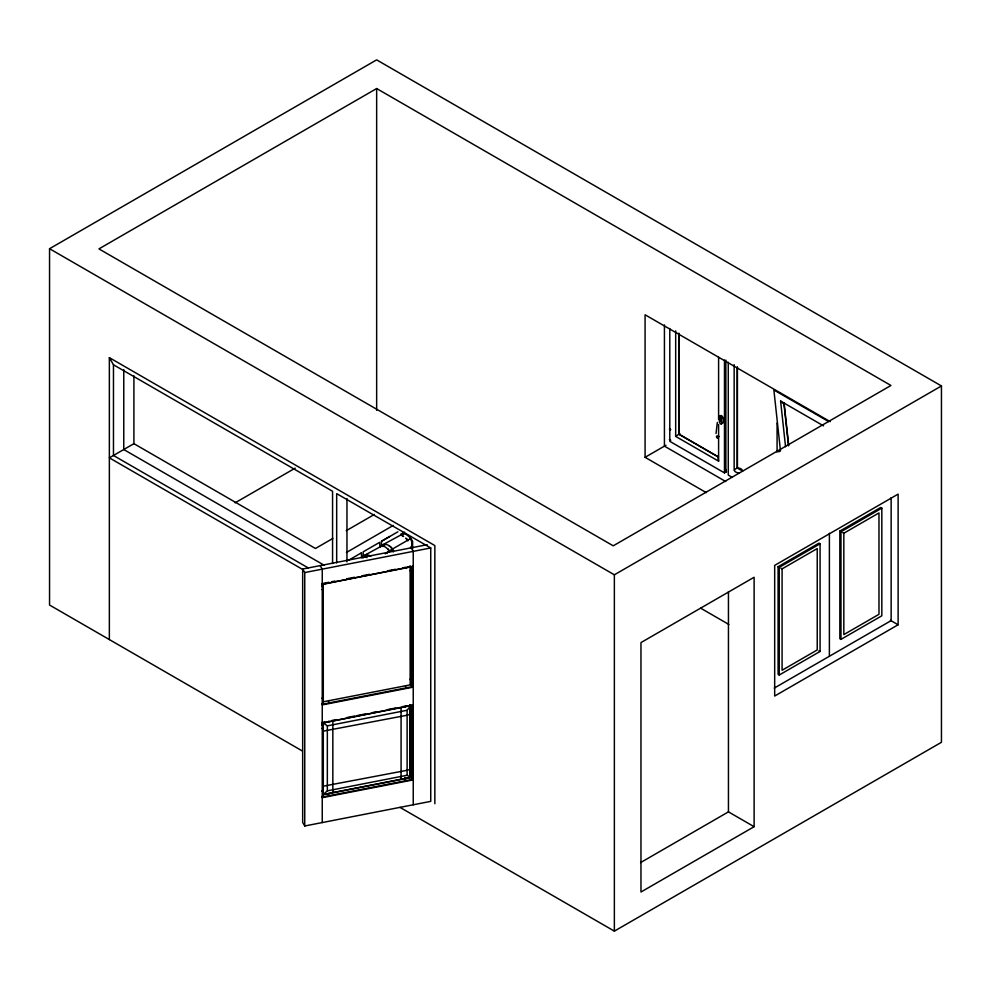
<?xml version="1.0" encoding="UTF-8"?>
<svg xmlns="http://www.w3.org/2000/svg" width="991" height="991" viewBox="0 0 991 991"><rect width="100%" height="100%" fill="white"/><g stroke="black" fill="none" stroke-linecap="round" stroke-linejoin="round"><path stroke-width="1.49" d="M716.964 437.44L717.001 436.238M716.518 436.758C717.868 440.128 719.355 434.256 718.004 436.746M332.84 792.614L332.84 720.965M412.9 704.651L412.9 779.322L321.902 797.098L323.289 794.621L323.289 722.972L412.38 705.01M323.289 588.778L323.227 588.803A1.239 0.718 0 0 0 322.694 589.1A1.412 0.818 0 0 1 321.964 589.608L321.964 589.608M323.289 697.33L323.227 697.416A1.239 0.718 0 0 0 322.694 697.701A1.412 0.818 0 0 1 321.964 698.221L321.902 698.296M323.289 727.505L323.227 727.58A1.239 0.718 0 0 0 322.694 727.877A1.412 0.818 0 0 1 321.964 728.385L321.902 728.472M323.289 790.149L323.227 790.186A1.239 0.718 0 0 0 322.694 790.471A1.412 0.818 0 0 1 321.964 790.979L321.902 791.066M410.113 570.482L410.918 571.671A1.239 0.718 0 0 1 411.649 571.708A1.412 0.818 0 0 0 412.764 571.869L412.9 571.906M410.175 679.008L410.918 680.284A1.239 0.718 0 0 1 411.649 680.322A1.412 0.818 0 0 0 412.764 680.47L412.9 680.52M410.113 709.259L410.918 710.448A1.239 0.718 0 0 1 411.649 710.485A1.412 0.818 0 0 0 412.764 710.646L412.9 710.683M410.175 771.778L410.918 773.042A1.239 0.718 0 0 1 411.649 773.091A1.412 0.818 0 0 0 412.764 773.24L412.9 773.29M411.996 544.728L412.058 543.948M719.243 419.391C720.618 407.623 723.752 431.444 719.243 421.77M719.664 419.639C720.94 416.728 722.179 423.603 719.912 420.618M719.243 417.025C722.34 411.178 725.486 423.615 721.535 423.69M328.578 583.154L328.876 582.274L321.902 583.662L321.902 586.672M328.541 721.956L328.901 721.064M405.579 568.103L405.864 567.261L402.879 567.831M405.579 706.88L405.864 706.038L402.879 706.608M721.349 420.605L720.866 421.423L720.085 420.915M718.562 436.226L717.41 437.849L716.604 436.808M327.34 790.855L407.115 775.272L407.115 710.274L410.708 705.753L410.708 777.402L323.215 794.497L323.215 722.848L327.34 725.858L327.34 790.855L323.215 794.497M718.624 436.436L717.769 437.626L716.58 436.981M717.311 422.426L716.047 433.513M717.534 437.465L718.624 436.672M717.98 457.346L718.599 461.187L675.676 436.399L675.676 330.87M778.827 451.326L779.483 451.314L778.307 451.462M717.93 437.403L718.227 435.891M717.162 437.415L718.215 437.254L718.425 436.04M778.616 451.339L779.459 451.252L778.852 451.487M778.418 451.351L779.372 451.178M397.874 531.808L381.473 541.272L381.461 545.892M716.914 437.316L717.571 436.61M823.521 425.857L780.598 401.07L782.667 403.151L784.079 402.866L788.712 445.554M675.676 436.399L679.9 433.525M739.36 473.178C728.001 471.171 739.707 464.345 742.705 470.898M362.743 557.574L363.202 557.227A7.556 4.36 60 0 1 364.316 556.905M410.485 547.416L410.943 547.069A7.556 4.36 60 0 0 411.327 540.442L410.472 538.67A7.556 4.36 60 0 0 408.081 535.697L406.694 534.682A7.556 4.36 60 0 0 403.436 534.087L402.916 534.298A7.556 4.36 60 0 0 401.751 535.648M407.115 775.272L410.708 777.402M381.498 541.272L389.686 536.527M392.225 549.621L385.177 553.709L392.201 549.671L385.895 553.312M302.255 750.93L49.55 605.043L49.55 248.716L376.642 59.869L941.45 385.957L941.45 742.284L614.358 931.131L400.03 807.392M376.654 88.546L98.939 248.89L613.243 545.818L890.959 385.474L376.654 88.546L376.654 410.286M332.852 538.435L315.448 548.481L133.909 443.671L109.357 457.842L303.159 569.738M235.127 502.821L295.207 468.136M346.243 530.693L374.375 514.453M346.454 552.47L393.328 525.403M348.646 560.212L361.319 552.904M364.23 555.493L382.39 545.645M382.538 544.914L400.686 535.078M400.847 534.335L404.625 532.155M393.687 548.333L410.163 538.819M830.223 421.671L645.079 314.779L645.079 457.309L665.977 445.244M721.77 418.475L722.798 417.88M721.77 423.231L722.798 422.637M669.78 328.492L669.78 441.317L724.483 472.893L726.552 471.704M49.55 248.716L614.358 574.805L941.45 385.957M778.096 566.716L818.95 543.142L820.077 543.799L820.077 651.446L779.236 675.032L778.096 674.375L778.096 566.716L779.236 567.372L820.077 543.799M839.848 531.077L880.689 507.491L881.829 508.148L881.829 615.795L840.975 639.381L839.848 638.724L839.848 531.077L840.975 531.733L881.829 508.148M782.085 568.871L817.228 548.568L817.228 649.96L782.085 670.25L782.085 568.871L780.945 568.215M843.824 533.22L878.98 512.929L878.98 614.309L843.824 634.599L843.824 533.22L842.697 532.563M774.219 688.113L891.144 620.614L891.144 497.643M898.119 624.776L774.677 696.041L774.677 565.39L898.119 494.125L898.119 624.776L890.413 620.329M640.582 862.591L728.447 811.864L754.114 826.692L754.114 577.258L640.966 642.589L640.966 892.011L754.114 826.692M383.765 545.682A7.556 4.36 60 0 1 384.607 544.889L385.14 544.666A7.556 4.36 60 0 1 388.385 545.273L389.773 546.264A7.556 4.36 60 0 1 392.163 549.262L393.018 551.021A7.556 4.36 60 0 1 393.328 551.925M365.456 556.248A7.556 4.36 60 0 1 366.298 555.468L366.831 555.233A7.556 4.36 60 0 1 370.089 555.84L370.783 556.285M400.785 534.434L403.771 533.269M382.476 545.013L385.462 543.848M364.168 555.579L367.153 554.415M361.083 557.363L364.069 556.211M411.996 566.456L323.289 584.207L321.964 583.662M336.68 562.913L336.68 493.642L430.738 547.949L430.738 801.36L304.745 825.986L302.676 822.443L302.676 569.032L427.208 544.691M302.676 569.032L304.745 572.563L430.738 547.949M331.923 581.705L334.946 581.11M347.023 578.744L354.567 577.27M362.124 575.796L369.668 574.322M387.791 570.779L395.335 569.305M407.301 566.976L410.101 566.418M322.248 584.232L413.235 566.443M323.252 701.789L410.782 684.756L412.9 686.552L321.902 704.328L323.289 701.863L323.252 584.133M322.248 704.911L413.235 687.122M324.701 721.882L321.902 722.427L321.902 725.449M331.923 720.469L334.946 719.887M347.023 717.521L354.567 716.047M357.59 715.465L365.134 713.978M372.69 712.504L375.713 711.922M387.791 709.556L395.335 708.082M322.248 723.009L413.235 705.22M327.34 725.858L407.115 710.274M323.289 794.621L410.782 777.526L412.9 779.322M322.248 797.668L413.235 779.892M323.215 731.147L407.115 715.242L410.708 714.04L410.187 713.161M323.215 786.197L407.115 770.292L410.708 769.103L410.187 768.223M670.399 429.685L669.359 428.954L670.734 429.586M670.399 440.376L669.359 439.645L670.734 440.277M322.533 722.712L323.289 722.996M383.975 546.475L383.926 546.462A7.556 4.36 60 0 0 382.055 546.437M720.73 421.398L720.507 418.933M403.052 536.193L403.61 536.478L402.916 536.119M384.756 546.772L385.313 547.044A7.556 4.36 60 0 1 388.559 550.203M366.992 557.611L365.605 557.016A7.556 4.36 60 0 0 364.948 556.905M828.575 421.547L773.872 389.971L780.487 450.93M718.487 456.925L678.934 434.083L678.934 333.298M718.289 457.037L678.736 434.207L678.736 333.422M742.494 471.022L737.217 467.975L737.217 367.19M732.275 477.389L728.274 475.085L728.274 362.26M725.746 481.539L664.428 446.136L664.428 324.937M645.079 457.309L706.348 492.676M818.95 650.79L820.077 651.446M700.773 608.239L728.905 624.479M109.357 639.567L109.357 357.652L434.851 545.57L434.851 803.738M109.357 357.652L113.469 364.775L332.567 491.263L332.567 563.52M361.331 552.916L361.69 557.722M324.045 565.167L123.764 449.53L123.764 369.593M308.424 568.029L113.469 455.476L113.469 364.775M779.422 451.363L778.691 451.351L779.31 451.388M389.091 545.719L389.773 546.276M407.4 535.128L408.081 535.685M717.013 437.118L716.592 436.313M409.63 536.651L412.615 541.259L412.615 548.927M406.545 538.447L408.032 540.752M391.321 547.23L393.563 550.686M388.237 549.014L389.723 551.318M406.867 539.637L407.4 540.467L406.867 539.637A7.556 4.36 60 0 0 405.666 538.125M726.056 470.18L725.858 469.461M411.166 547.825L413.235 551.368L413.235 804.779M410.782 567.1L410.113 565.96L410.15 683.679L410.782 684.756L410.782 567.1L410.745 684.694M320.167 565.613L322.248 569.144L322.248 822.567M404.861 777.415L405.901 780.685M400.562 778.393L401.082 779.273L401.082 707.624M717.224 437.65L718.549 436.882M410.472 538.67L410.931 539.538M392.163 549.262L392.622 550.116M405.542 685.784L405.901 687.915M328.541 700.835L328.901 702.966M328.541 793.605L328.901 795.736M716.518 436.535L717.422 437.465M717.707 437.452L718.413 437.093M783.881 403.052L788.502 445.727M780.598 401.07L785.553 446.718M840.975 531.733L840.975 639.381M829.393 533.294L829.393 656.253M779.236 567.372L779.236 675.032M777.08 423.07L777.08 452.131M737.428 367.066L737.428 467.851M734.158 364.638L734.158 470.168M728.447 591.701L728.447 811.864M725.858 360.105L725.858 472.1M724.483 360.08L724.483 472.893M718.599 357.181L718.599 419.887M718.599 424.47L718.599 461.187M614.358 574.805L614.358 931.131M412.9 565.873L412.9 686.552M410.187 704.861L410.187 776.51M380.011 547.143L379.652 542.337L363.164 551.838L363.152 557.995M346.961 498.523L346.961 561.872M304.745 572.563L304.745 825.986M133.909 375.849L133.909 443.671M410.844 705.889L410.113 704.737L410.113 776.387L410.782 777.526L410.782 705.877"/></g></svg>
